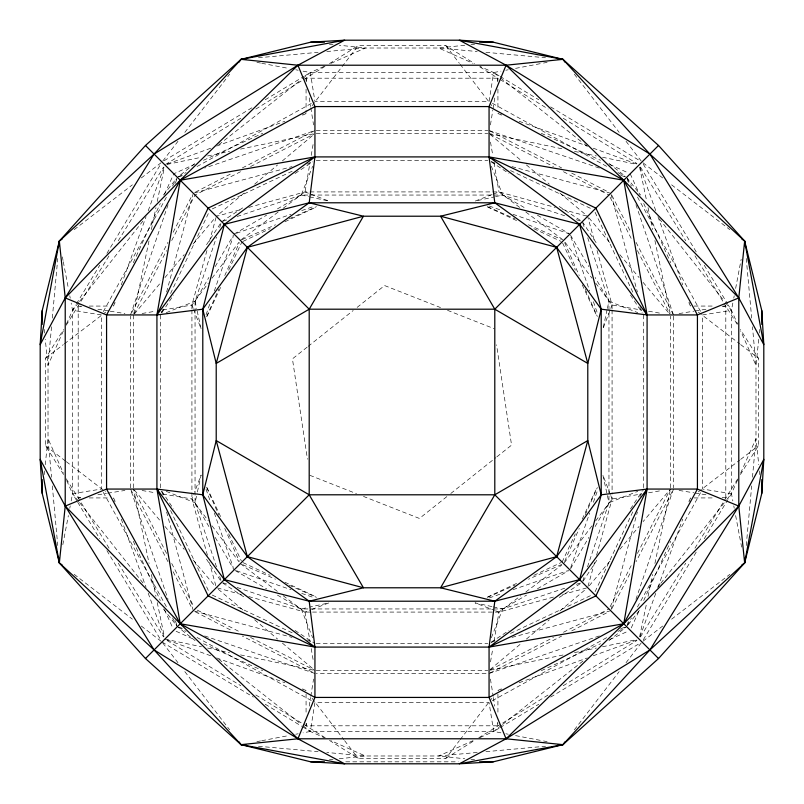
<?xml version="1.0" encoding="UTF-8"?>
<svg xmlns="http://www.w3.org/2000/svg" width="804" height="804" viewBox="0 0 804 804"><rect width="100%" height="100%" fill="white"/><g stroke="black" fill="none" stroke-linecap="round" stroke-linejoin="round"><path stroke-width="0.6" stroke-dasharray="4.02 3.01" d="M130.519 487.807L130.519 316.183M133.564 487.807L133.564 314.937M160.448 487.807L160.448 314.937L161.423 311.319M51.526 326.786L48.019 365.287L48.019 438.703L51.526 477.214M52.32 318.082L57.757 258.466M746.243 545.544L751.68 485.917M752.474 477.214L755.981 438.713L755.981 365.287L752.474 326.776M44.17 474.672L44.562 470.953M45.225 464.752L48.019 438.703L63.345 473.064M758.775 339.248L755.981 365.287L740.655 330.936M759.438 333.047L759.83 329.328M325.218 737.77L306.073 725.801L306.656 722.113M309.218 706.113L310.605 697.5M310.796 696.274L313.56 679.048M490.44 124.952L492.812 110.188M493.003 108.952L494.782 97.887M497.334 81.887L497.927 78.199L478.782 66.23M283.129 208.316L305.017 191.915L309.972 162.74M311.218 155.443L313.49 142.077M490.51 661.923L492.782 648.557M494.028 641.26L498.982 612.085L520.871 595.684M62.823 544.7L68.38 515.545M69.767 508.259L70.229 505.827M71.154 500.962L72.541 493.676L72.541 310.324L71.154 303.038M732.846 303.028L731.459 310.324L731.459 493.676L732.846 500.962M733.771 298.173L734.233 295.741M735.63 288.455L741.177 259.29M133.816 313.711L149.092 240.517M151.383 229.542L155.966 207.583M157.242 201.482L164.368 167.322M639.632 636.678L646.758 602.518M648.034 596.417L652.617 574.458M654.908 563.483L670.435 489.063L670.435 316.183M216.507 566.89L195.05 502.741L197.161 493.103M197.422 491.907L201.121 475.033L194.548 492.138M607.11 309.691L602.879 328.967L610.326 309.58M607.372 308.485L608.96 301.249L587.493 237.11M166.619 292.043L192.92 194.447M611.08 609.553L637.381 511.957M191.925 308.766L191.925 305.017L207.432 248.697M209.422 241.512L216.015 217.542M587.985 586.458L594.588 562.488M596.568 555.303L612.085 498.982L612.085 492.731M208.899 526.58L195.05 502.741L195.05 301.249L216.507 237.11M219.683 227.612L221.271 222.859M582.729 581.141L584.317 576.388M587.493 566.89L608.96 502.741L608.96 301.249L595.101 277.42M168.086 204.648L130.519 314.937L167.925 242.366M175.352 183.302L176.97 178.558M627.04 625.442L628.648 620.698M635.924 599.352L673.481 489.063L636.075 561.634M206.065 314.736L210.598 301.691M214.306 291.018L233.26 236.456M570.739 567.544L589.694 512.982M593.402 502.309L597.935 489.264M114.851 302.535L113.575 306.073L115.133 302.646M121.273 284.887L146.067 216.648M148.207 210.769L164.026 167.232M639.974 636.768L655.793 593.231M657.933 587.352L682.737 519.113M689.149 501.465L690.425 497.927L688.867 501.354M207.432 555.303L191.925 498.982L194.116 493.284M610.769 308.434L612.075 305.017L596.568 248.697M277.42 208.899L301.249 195.05L312.656 166.217M491.344 637.783L502.751 608.95L526.58 595.101M206.658 316.464L218.728 289.209M224.768 275.571L239.351 242.627M564.649 561.373L579.242 528.429M585.272 514.791L597.352 487.536M63.345 330.936L48.019 365.287L45.225 339.248M66.41 324.062L72.541 310.324L75.787 304.947M737.59 479.938L731.459 493.676L728.213 499.053M740.655 473.064L755.981 438.713L758.775 464.752M133.303 262.737L160.297 203.442M164.448 194.317L173.795 173.795L194.317 164.448M631.251 627.924L639.552 609.683M643.702 600.558L670.697 541.263M206.95 316.525L221.773 284.867M228.658 270.164L241.903 241.903M562.107 562.107L575.342 533.836M582.227 519.133L597.05 487.475M161.514 312.676L164.177 307.038M170.569 293.5L208.939 212.256M595.071 591.744L633.431 510.5M639.823 496.962L643.552 489.063M134.137 313.821L166.579 250.546M171.704 240.557L195.04 195.04L240.557 171.704M610.095 606.739L632.296 563.443M637.421 553.453L670.435 489.063L643.11 521.605M173.101 232.316L192.096 195.472M611.914 608.527L630.899 571.684M103.284 311.661L166.528 197.02M172.548 186.106L177.372 177.372L195.101 163.393M627.231 625.542L631.452 617.894M637.471 606.98L700.726 492.339M166.217 312.656L195.05 301.249L208.899 277.42M215.201 266.586L233.461 235.17M570.538 568.83L588.799 537.414M595.101 526.58L608.96 502.741L637.793 491.344M76.43 303.872L99.776 265.189M106.912 253.36L160.72 164.167M643.28 639.833L697.098 550.639M704.224 538.811L727.57 500.128M66.23 325.218L109.063 255.793M118.258 240.818L163.564 167.021M640.436 636.979L685.742 563.182M694.937 548.207L737.77 478.782M63.576 474.521L45.627 445.798L45.627 358.202L63.576 329.479M740.424 474.521L758.373 445.798L758.373 358.202L740.424 329.469M161.825 312.836L173.523 295.028M206.538 244.728L220.979 222.718M583.021 581.282L597.462 559.272M630.487 508.972L642.175 491.164M162.74 309.972L191.925 305.017L208.316 283.129M212.045 278.154L238.868 242.346M591.965 525.846L563.644 563.644L528.429 579.242M595.684 520.871L612.085 498.982L641.26 494.028M312.113 105.696L358.202 45.617L445.798 45.617L474.521 63.576M329.479 740.424L358.202 758.373L445.798 758.373L459.396 740.655M460.159 739.67L491.887 698.304M162.78 161.031L177.985 141.283M184.819 132.399L229.673 74.159M574.337 729.841L619.18 671.601M626.025 662.717L641.22 642.969M78.752 302.445L72.541 310.324L101.475 314.937L101.475 489.063L72.541 493.676L66.41 479.938M79.536 301.46L144.76 218.728M163.393 195.101L175.815 179.342M628.185 624.658L640.607 608.909M657.692 587.242L660.024 584.287M660.798 583.302L726.022 500.57M726.796 499.585L731.459 493.676L702.535 489.063L702.525 314.937L731.459 310.324L737.59 324.062M134.368 313.982L160.89 282.395M164.91 277.611L184.196 254.637M193.04 244.104L214.738 218.266M589.262 585.734L610.96 559.896M619.804 549.363L639.09 526.389M244.104 193.04L216.346 216.346L241.512 209.412M254.637 184.196L277.611 164.91M282.395 160.89L313.982 134.368M490.018 669.631L521.605 643.11M526.389 639.09L549.363 619.804M559.896 610.96L585.734 589.262M307.138 347.167L292.435 358.865L307.45 459.215M308.123 346.383L353.207 310.505M357.127 307.389L384.573 285.551L440.522 307.57M446.873 496.611L419.427 518.449L363.478 496.43M450.793 493.495L495.877 457.617M496.862 456.833L511.565 445.135L496.55 344.785M218.738 144.76L301.46 79.536M302.445 78.752L310.324 72.541L324.062 66.41M501.555 725.248L493.676 731.459L479.938 737.59M502.54 724.464L585.272 659.24M608.909 640.607L626.628 626.628M74.159 229.673L132.399 184.819M141.283 177.975L161.031 162.78M642.969 641.22L662.717 626.025M671.601 619.18L729.841 574.327M45.627 358.202L63.345 344.604M64.33 343.851L105.696 312.113M698.304 491.887L739.67 460.159M740.655 459.396L758.373 445.798M278.154 212.035L240.356 240.356L275.571 224.758M525.846 591.965L561.654 565.132M221.673 221.673L244.728 206.538M295.028 173.513L312.836 161.825M491.164 642.175L508.972 630.487M559.272 597.462L582.327 582.327M255.803 109.063L325.218 66.23M329.479 63.576L358.202 45.617M445.798 758.373L474.521 740.424M478.782 737.77L548.207 694.937M240.818 118.258L164.88 164.88L201.482 157.242M563.182 685.742L636.979 640.436M164.167 160.72L253.36 106.902M265.189 99.776L303.872 76.43M304.947 75.787L310.324 72.541L493.676 72.541L500.962 71.154M499.053 728.213L493.676 731.459L310.324 731.459L303.028 732.846M500.128 727.57L538.811 704.224M550.639 697.098L639.833 643.28M234.085 234.085L266.586 215.201M537.414 588.799L568.83 570.538M178.458 176.769L186.106 172.548M197.02 166.528L311.661 103.284M492.339 700.726L606.98 637.471M617.894 631.452L625.542 627.231M195.472 192.096L232.316 173.101M242.366 167.925L314.937 130.519L204.648 168.076M490.179 672.908L561.634 636.075M571.684 630.899L608.527 611.904M250.546 166.579L313.821 134.137M490.179 669.873L553.453 637.421M563.443 632.296L608.96 608.96M212.256 208.939L293.5 170.569M307.038 164.177L312.676 161.514M491.324 642.486L496.962 639.823M510.5 633.431L591.744 595.071M243.029 241.371L270.164 228.658M284.867 221.773L316.525 206.95M487.475 597.05L519.133 582.227M533.836 575.342L560.971 562.629M203.442 160.297L262.737 133.303M302.646 115.133L306.073 113.575L302.545 114.851M501.354 688.867L497.927 690.425L501.465 689.149M541.263 670.697L600.558 643.702M609.683 639.552L627.924 631.251M330.936 63.345L365.287 48.009L438.713 48.009L477.214 51.526M473.064 740.655L438.713 755.981L365.287 755.981L326.776 752.474M289.209 218.728L316.464 206.658M487.536 597.342L514.801 585.272M492.138 194.548L475.033 201.121L494.309 196.9M493.284 194.106L498.982 191.915L555.303 207.432M248.697 596.568L305.017 612.075L310.716 609.884M311.862 609.452L328.967 602.879L309.691 607.1M167.232 164.026L210.769 148.207M216.648 146.067L284.887 121.273M519.113 682.727L587.352 657.933M593.231 655.793L636.768 639.974M236.456 233.26L291.018 214.306M301.691 210.598L314.736 206.065M489.264 597.935L502.319 593.402M512.992 589.694L567.544 570.739M178.558 176.97L183.302 175.352M599.352 635.924L489.063 673.481L316.193 673.481M620.698 628.648L625.442 627.04M222.859 221.271L227.612 219.683M237.11 216.507L301.249 195.05L502.751 195.05L566.89 216.497M237.11 587.493L301.249 608.95L502.751 608.95L566.89 587.493M576.398 584.317L581.141 582.729M248.697 207.432L305.017 191.915L308.766 191.915M495.234 612.085L498.982 612.085L555.303 596.568M562.488 594.588L586.458 587.985M194.447 192.92L292.043 166.619M511.957 637.381L609.553 611.08M495.515 196.628L502.751 195.05L526.58 208.899M277.42 595.101L301.249 608.95L308.485 607.372M207.583 155.966L229.542 151.383M240.517 149.092L313.721 133.816M490.279 670.184L563.483 654.908M574.458 652.617L596.427 648.034M602.518 646.758L636.678 639.632M505.827 70.229L508.259 69.767M515.545 68.37L542.278 63.285M543.494 63.054L547.132 62.36M256.868 741.64L260.506 740.946M261.722 740.715L288.455 735.62M295.741 734.233L298.173 733.771M142.077 313.49L155.453 311.218M648.557 492.782L661.923 490.51M679.048 313.56L693.812 311.188M695.048 310.997L706.113 309.218M722.113 306.656L725.801 306.063L737.77 325.218M66.23 478.782L78.199 497.927L81.887 497.334M97.887 494.782L106.5 493.395M107.726 493.204L124.952 490.44M464.752 45.225L438.713 48.009L473.064 63.345M470.953 44.562L474.672 44.17M329.318 759.83L333.047 759.428M339.248 758.765L365.287 755.981L330.936 740.655M258.466 57.757L318.093 52.32M326.786 51.526L365.287 48.009L339.248 45.225M477.224 752.474L438.713 755.981L464.752 758.765M485.917 751.68L545.544 746.243M306.073 80.641L306.073 78.199L497.927 78.199L548.207 109.063M316.193 130.519L487.807 130.519M316.193 133.564L487.807 133.564M316.193 160.448L487.807 160.448M310.022 191.915L491.475 191.915M492.731 191.915L498.982 191.915L520.871 208.316M109.063 548.197L78.199 497.927L78.199 306.073L80.641 306.073M89.174 306.073L109.917 306.073M694.083 306.063L714.826 306.063M723.359 306.063L725.801 306.063L725.801 497.927L723.359 497.927M78.199 497.927L80.641 497.927M89.174 497.927L109.917 497.927M694.083 497.927L714.826 497.927M283.129 595.684L305.017 612.075L311.269 612.075M312.525 612.075L493.978 612.085M316.193 643.552L487.807 643.552M316.193 670.435L487.807 670.435M255.793 694.937L306.073 725.801L497.927 725.801L497.927 723.359M345.73 761.82L458.27 761.82M485.917 52.32L545.534 57.757M258.456 746.243L318.082 751.68M329.328 44.17L333.047 44.562M470.953 759.428L474.682 759.83M78.199 306.073L81.887 306.656M97.887 309.218L108.962 310.997M110.188 311.188L124.952 313.56M679.048 490.44L693.812 492.812M695.048 493.003L706.113 494.782M722.113 497.344L725.801 497.927M595.684 283.129L612.075 305.017L641.26 309.972M648.557 311.218L661.923 313.49M142.077 490.51L155.443 492.782M162.74 494.028L191.925 498.982L208.316 520.871M256.868 62.36L260.506 63.054M261.722 63.285L288.455 68.38M295.741 69.767L298.173 70.229M303.038 71.154L310.324 72.541L314.937 101.475L489.063 101.475L493.676 72.541L479.938 66.41M500.972 732.846L493.676 731.459L489.063 702.535L314.937 702.525L310.324 731.459L324.062 737.59M505.827 733.771L508.259 734.233M515.545 735.62L542.278 740.715M543.494 740.946L547.132 741.64M489.063 133.564L563.483 149.092M574.458 151.383L596.427 155.966M602.518 157.242L636.678 164.368M164.88 639.12L201.482 646.758M207.583 648.034L229.542 652.617M240.517 654.908L313.721 670.184M301.249 195.05L308.485 196.628M309.691 196.9L328.967 201.121L309.58 193.674M491.907 606.578L475.033 602.879L494.42 610.326M493.113 606.839L502.751 608.95M511.957 166.619L609.553 192.92M194.447 611.08L292.043 637.381M562.488 209.412L587.654 216.346L610.96 244.104M241.512 594.588L216.346 587.654L209.412 562.488M576.398 219.683L581.141 221.271M222.859 582.729L227.602 584.317M489.063 130.519L599.352 168.076M620.698 175.352L625.442 176.96M178.558 627.03L183.302 628.648M204.648 635.924L314.937 673.481L242.366 636.075M489.264 206.065L502.309 210.598M512.982 214.306L569.915 234.085L589.694 291.008M236.456 570.739L291.018 589.694M301.691 593.402L314.736 597.935M501.455 114.851L497.927 113.575L501.354 115.133M519.113 121.273L587.352 146.067M593.231 148.207L636.768 164.026M167.232 639.974L210.769 655.793M216.648 657.933L284.887 682.727M302.535 689.139L306.073 690.425L302.646 688.867M305.017 191.915L308.434 193.231M495.565 610.769L498.982 612.085M447.516 310.324L494.138 328.685M309.862 475.315L356.484 493.676M608.96 301.249L637.783 312.656M166.217 491.344L195.05 502.741M487.536 206.658L514.791 218.728M528.429 224.758L561.373 239.351M242.627 564.649L275.571 579.232M289.209 585.272L316.464 597.342M541.263 133.303L600.558 160.297M609.683 164.448L627.924 172.749M176.076 631.251L194.317 639.552M203.442 643.702L262.737 670.697M487.475 206.95L519.133 221.773M533.836 228.658L560.971 241.371M243.029 562.629L270.164 575.342M284.867 582.227L316.525 597.05M491.324 161.514L496.962 164.177M510.5 170.569L591.744 208.929M212.256 595.06L293.5 633.431M307.038 639.823L312.676 642.486M490.179 134.127L553.453 166.579M563.443 171.704L608.96 195.04M197.261 610.095L240.557 632.296M250.546 637.421L313.821 669.873M490.179 131.092L561.634 167.925M571.684 173.101L608.527 192.096M195.472 611.904L232.316 630.899M492.339 103.274L606.98 166.528M617.894 172.548L625.542 176.769M178.458 627.231L186.106 631.452M197.02 637.471L311.661 700.726M537.414 215.201L568.83 233.461M235.17 570.538L266.586 588.799M499.053 75.787L493.676 72.541L499.585 77.204M500.128 76.43L538.811 99.776M550.639 106.902L639.833 160.72M162.016 641.984L253.36 697.098M265.189 704.224L301.721 726.273M302.796 726.916L310.324 731.459L302.445 725.248M563.182 118.258L636.979 163.564M167.021 640.436L240.818 685.742M491.164 161.825L508.972 173.513M559.272 206.538L581.282 220.979M222.718 583.021L244.728 597.462M295.028 630.487L314.937 643.552M525.846 212.035L563.644 240.356M240.356 563.644L278.154 591.955M698.304 312.113L739.67 343.841M740.655 344.594L758.373 358.202M45.627 445.798L65.315 460.913M66.3 461.667L105.696 491.887M642.969 162.78L662.717 177.975M671.601 184.819L729.841 229.663M74.159 574.327L132.399 619.18M141.283 626.025L161.031 641.22M500.57 77.978L583.302 143.202M584.287 143.976L587.242 146.308M608.899 163.393L624.658 175.815M163.393 608.899L177.372 626.628L195.101 640.607M218.728 659.24L301.46 724.464M490.018 134.368L521.605 160.89M526.389 164.91L549.363 184.196M559.896 193.04L587.654 216.346L594.588 241.512M218.266 589.262L244.104 610.96M254.637 619.804L277.611 639.09M282.395 643.11L314.937 670.435M619.804 254.637L639.09 277.601M643.11 282.395L669.631 313.982M134.368 490.018L160.89 521.605M164.91 526.389L184.196 549.363M193.04 559.896L214.738 585.734M626.628 177.372L640.607 195.091M659.24 218.728L724.474 301.46M725.248 302.445L731.459 310.324L728.213 304.947M78.752 501.555L72.541 493.676L77.084 501.204M79.536 502.54L144.76 585.262M574.327 74.159L619.18 132.399M626.025 141.283L641.22 161.031M162.78 642.969L177.975 662.717M184.819 671.601L229.663 729.841M445.798 45.617L459.396 63.345M460.149 64.33L491.887 105.696M312.113 698.304L343.841 739.67M344.604 740.655L358.202 758.373M565.132 242.346L591.955 278.154M212.045 525.846L238.868 561.654M582.327 221.663L597.462 244.717M630.487 295.028L642.175 312.836M161.825 491.164L173.513 508.972M206.538 559.272L220.979 581.282M640.436 167.021L685.742 240.818M694.937 255.793L725.801 306.063M118.258 563.172L163.564 636.979M643.28 164.167L697.098 253.36M704.224 265.189L727.57 303.872M77.727 502.269L99.776 538.811M106.902 550.629L160.72 639.833M570.538 235.17L588.799 266.586M215.201 537.414L234.085 569.905M627.231 178.458L631.452 186.106M637.471 197.02L701.932 313.841M103.284 492.339L166.528 606.98M172.548 617.894L177.372 626.628M611.914 195.472L630.899 232.316M636.075 242.366L672.908 313.821M167.925 561.634L130.519 489.063L168.076 599.352M173.101 571.684L192.096 608.527M610.095 197.261L632.296 240.557M637.421 250.546L669.873 313.821M166.579 553.453L133.564 489.063L149.092 563.483M171.704 563.443L193.905 606.739M595.071 212.256L633.431 293.5M639.823 307.038L642.486 312.676M161.514 491.324L164.177 496.962M170.569 510.5L208.929 591.744M562.629 243.029L575.342 270.164M582.227 284.867L597.05 316.525M206.95 487.475L221.773 519.133M228.658 533.836L241.371 560.971M630.205 173.795L639.552 194.317M643.702 203.442L670.697 262.737M688.867 302.646L690.425 306.063L689.149 302.535M115.133 501.354L113.575 497.927L114.851 501.455M133.303 541.263L160.297 600.558M164.448 609.683L172.749 627.924M564.649 242.627L579.232 275.571M585.272 289.199L597.342 316.464M206.658 487.536L218.728 514.791M224.768 528.429L239.351 561.373M491.344 166.217L502.751 195.05M301.249 608.95L312.656 637.783M610.326 494.42L602.879 475.033L607.11 494.309M610.769 495.565L612.085 498.982M191.925 305.017L193.231 308.434M193.674 309.58L201.121 328.967L196.9 309.691M639.974 167.232L655.793 210.769M657.933 216.648L682.727 284.887M121.273 519.113L146.067 587.352M148.207 593.231L164.026 636.768M593.402 301.681L597.935 314.726M206.065 489.264L210.598 502.309M214.306 512.982L233.26 567.534M627.04 178.558L628.648 183.302M635.924 204.648L673.481 314.937M175.352 620.698L176.96 625.442M582.729 222.859L584.317 227.602M219.683 576.388L221.271 581.141M611.08 194.447L637.381 292.043M166.619 511.957L192.92 609.553M607.372 495.515L608.96 502.741M195.05 301.249L196.628 308.485M639.632 167.322L646.758 201.482M648.034 207.583L652.617 229.542M654.908 240.517L670.184 313.711M151.383 574.458L155.966 596.417M157.242 602.518L164.368 636.678M733.771 505.827L734.233 508.259M735.63 515.545L740.715 542.278M740.946 543.494L741.64 547.132M62.36 256.868L63.054 260.506M63.285 261.722L68.38 288.455M69.767 295.741L70.229 298.173M490.51 142.077L492.782 155.443M494.028 162.74L498.982 191.915M305.017 612.075L309.972 641.26M311.218 648.557L313.49 661.923M490.44 679.048L493.204 696.274M493.395 697.5L494.782 706.113M497.344 722.113L497.927 725.801M306.073 78.199L306.666 81.887M309.218 97.887L310.605 106.5M310.796 107.726L313.56 124.952M759.438 470.953L759.83 474.672M44.17 329.328L44.562 333.047M746.243 258.456L751.68 318.082M52.32 485.907L57.757 545.534M673.481 316.183L673.481 487.807M643.552 314.937L643.552 487.807M612.075 305.017L612.075 308.766M612.075 310.022L612.085 491.475M497.927 78.199L497.927 80.641M497.927 89.174L497.927 109.917M497.927 694.083L497.927 714.826M306.073 89.174L306.073 112.349M306.073 694.083L306.073 714.826M306.073 723.359L306.073 725.801M191.925 310.022L191.925 491.475M191.925 492.731L191.925 498.982"/><path stroke-width="1.21" d="M741.69 565.212L744.655 562.931L738.786 506.078L697.43 489.063L647.089 489.063L579.634 579.634L494.802 601.211L440.572 587.784L363.428 587.784L309.198 494.792L309.208 309.198L363.428 216.216L440.572 216.216L494.792 202.789L579.634 224.366L647.089 314.937L647.089 489.063L623.763 623.763L506.078 738.786L459.375 763.8L344.625 763.8L310.716 761.82L241.069 744.655L145.474 658.526L59.345 562.931L42.18 493.274L40.2 459.375L40.2 344.625L42.18 310.726L59.345 241.069L145.484 145.474L241.069 59.345L310.726 42.18L344.625 40.2L459.375 40.2L493.274 42.18L562.931 59.345L658.526 145.474L744.655 241.069L761.82 310.716L763.8 344.625L763.8 459.375L761.82 493.284L744.655 562.931L658.526 658.526L562.931 744.655L493.284 761.82L459.375 763.8L562.931 744.655L649.933 649.923L744.655 562.931L763.8 459.375L738.786 506.078L649.933 649.923L506.078 738.786L297.922 738.786L241.069 744.655L154.077 649.923L59.345 562.931L40.2 459.375L65.224 506.078L154.077 649.923L297.922 738.786L344.625 763.8L241.069 744.655L238.788 741.69M58.893 246.044L59.345 241.069L154.077 154.077L241.069 59.345L344.625 40.2L297.922 65.214L154.077 154.077L65.224 297.922L40.2 344.625L59.345 241.069L62.31 238.788M744.655 562.931L745.107 557.966M62.31 565.212L59.345 562.931L65.224 506.078L65.224 297.922L59.345 241.069M741.69 238.788L744.655 241.069L738.786 297.922L738.786 506.078L623.763 623.763L489.063 697.43L314.937 697.43L180.237 623.763L65.224 506.078L106.57 489.063L156.921 489.063L202.789 494.792L247.341 556.659L309.198 601.211L494.802 601.211L556.659 556.659L601.211 494.802L601.211 309.198L579.634 224.366L489.063 156.911L314.937 156.911L180.237 180.237L65.224 297.922L106.57 314.937L156.921 314.937L202.789 309.198L247.341 247.341L309.208 202.789L494.792 202.789L556.659 247.341L601.211 309.198L647.089 314.937L697.43 314.937L738.786 297.922L763.8 344.625L744.655 241.069L649.923 154.077L562.931 59.345L459.375 40.2L506.078 65.214L649.923 154.077L738.786 297.922L623.763 180.237L506.078 65.214L297.922 65.214L241.069 59.345L238.788 62.31M309.208 202.789L314.937 156.911L314.937 106.57L297.922 65.214L180.237 180.237L106.57 314.937L106.57 489.063L180.237 623.763L297.922 738.786L314.937 697.43L314.937 647.089L309.198 601.211L224.366 579.634L156.921 489.063L156.921 314.937L180.237 180.237L314.937 106.57L489.063 106.57L623.763 180.237L697.43 314.937L697.43 489.063L623.763 623.763L489.063 647.089L314.937 647.089L180.237 623.763L156.921 489.063L208.115 595.885L314.937 647.089L224.366 579.634L202.789 494.792L202.789 309.198L224.366 224.366L314.937 156.911L208.115 208.115L156.921 314.937L224.366 224.366L309.208 202.789L363.428 216.216L247.341 247.341L216.216 363.428L216.216 440.572L202.789 494.792M494.802 601.211L489.063 647.089L489.063 697.43L506.078 738.786L562.931 744.655L565.212 741.69M601.211 309.198L587.784 363.418L587.784 440.572L601.211 494.802L579.634 579.634L489.063 647.089L595.895 595.885L647.089 489.063L601.211 494.802M202.789 309.198L216.216 363.428L309.208 309.198L494.792 309.198L587.784 363.418L556.659 247.341L440.572 216.216L494.792 309.198L494.802 494.802L440.572 587.784L556.659 556.659L587.784 440.572L494.802 494.802L309.198 494.792L216.216 440.572L247.341 556.659L363.428 587.784L309.198 601.211M145.474 658.526L309.198 494.792M494.792 309.198L658.526 145.474M565.212 62.31L562.931 59.345L506.078 65.214L489.063 106.57L489.063 156.911L494.792 202.789M241.069 59.345L246.044 58.893M557.966 745.107L562.931 744.655M310.726 42.18L324.474 42.18M479.526 42.18L493.274 42.18M310.716 761.82L324.474 761.82M479.526 761.82L493.284 761.82M557.956 58.893L562.931 59.345M241.069 744.655L246.034 745.107M145.484 145.474L309.208 309.198M494.802 494.802L658.526 658.526M744.655 241.069L745.107 246.034M58.893 557.956L59.345 562.931M761.82 310.716L761.82 324.474M761.82 479.526L761.82 493.284M42.18 310.726L42.18 324.474M42.18 479.526L42.18 493.274M623.763 180.237L489.063 156.911L595.885 208.115L647.089 314.937L623.763 180.237"/></g></svg>
